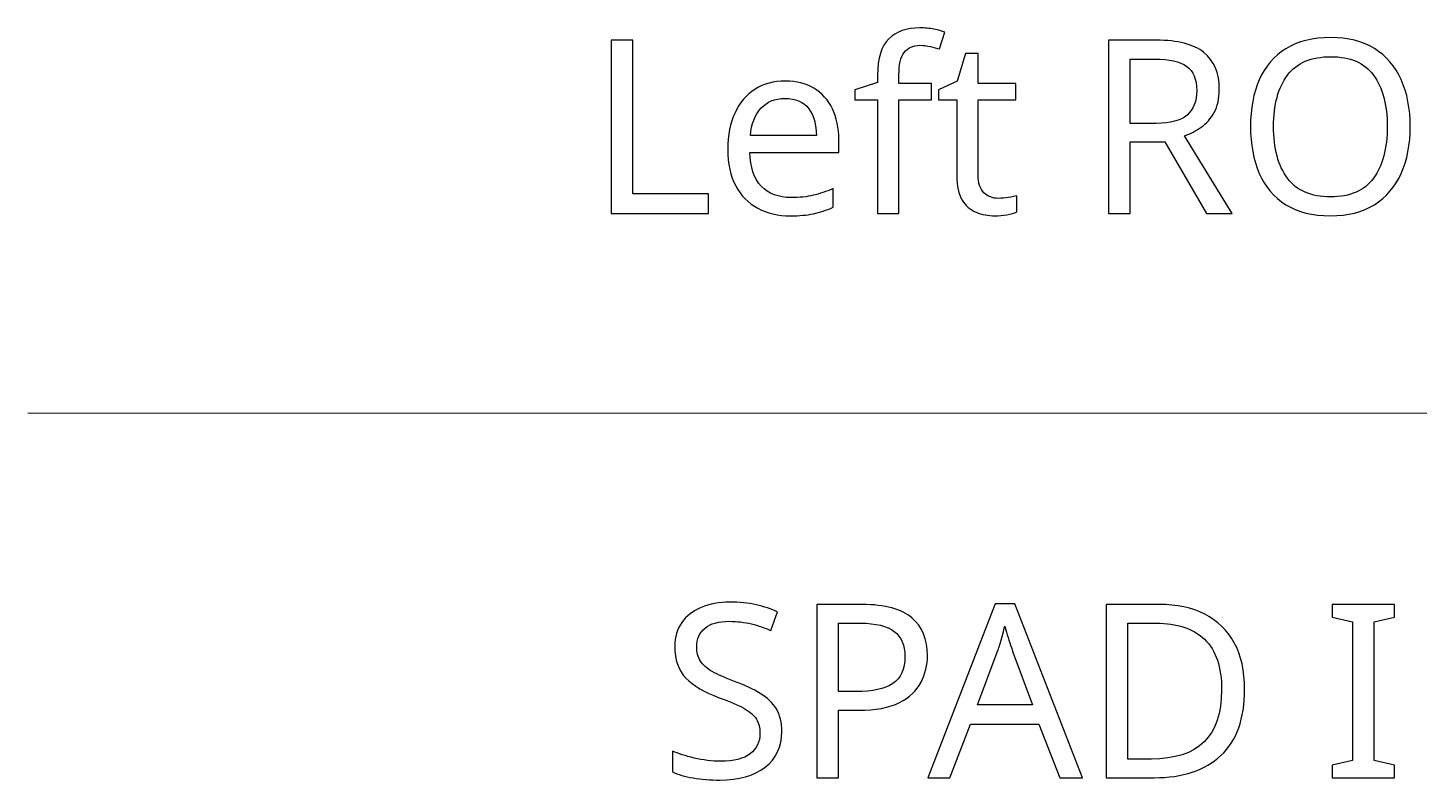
# Model space of a CAD drawing. Header units: inches. Extents: x -6.7 to 20.3, y -5.6 to 12.6.
# Drawn here: x -3.167 to -1.891, y -4.793 to -4.104 of the extents above; entities that cross this region are included whole.
import ezdxf

# ---------------------------------------------------------------- set-up
doc = ezdxf.new("R2010")
doc.units = ezdxf.units.IN
doc.header["$MEASUREMENT"] = 0
doc.layers.add('Layer 1', color=7, linetype='Continuous')

msp = doc.modelspace()

# ---------------------------------------------------------------- linework, layer by layer
at = {"layer": 'Layer 1', "color": 250}
for points, knots in [([(-2.3384, -4.1702), (-2.3384, -4.1702), (-2.3684, -4.1702), (-2.3684, -4.1702), (-2.3684, -4.1702), (-2.3684, -4.2742), (-2.3684, -4.2742), (-2.3684, -4.2742), (-2.388, -4.2742), (-2.388, -4.2742), (-2.388, -4.2742), (-2.388, -4.1702), (-2.388, -4.1702), (-2.388, -4.1702), (-2.4088, -4.1702), (-2.4088, -4.1702), (-2.4088, -4.1702), (-2.4088, -4.1611), (-2.4088, -4.1611), (-2.4088, -4.1611), (-2.388, -4.1544), (-2.388, -4.1544), (-2.388, -4.1544), (-2.388, -4.1475), (-2.388, -4.1475), (-2.388, -4.1321), (-2.3846, -4.121), (-2.3777, -4.1143), (-2.3709, -4.1076), (-2.3614, -4.1042), (-2.3493, -4.1042), (-2.3446, -4.1042), (-2.3402, -4.1046), (-2.3363, -4.1054), (-2.3324, -4.1062), (-2.329, -4.1072), (-2.3262, -4.1082), (-2.3262, -4.1082), (-2.3313, -4.1235), (-2.3313, -4.1235), (-2.3337, -4.1228), (-2.3364, -4.122), (-2.3395, -4.1213), (-2.3426, -4.1206), (-2.3458, -4.1202), (-2.3491, -4.1202), (-2.3556, -4.1202), (-2.3604, -4.1224), (-2.3636, -4.1267), (-2.3668, -4.1311), (-2.3684, -4.138), (-2.3684, -4.1473), (-2.3684, -4.1473), (-2.3684, -4.1551), (-2.3684, -4.1551), (-2.3684, -4.1551), (-2.3384, -4.1551), (-2.3384, -4.1551), (-2.3384, -4.1551), (-2.3384, -4.1702), (-2.3384, -4.1702)], [0, 0, 0, 0, 0.05, 0.05, 0.05, 0.1, 0.1, 0.1, 0.15, 0.15, 0.15, 0.2, 0.2, 0.2, 0.25, 0.25, 0.25, 0.3, 0.3, 0.3, 0.35, 0.35, 0.35, 0.4, 0.4, 0.4, 0.45, 0.45, 0.45, 0.5, 0.5, 0.5, 0.55, 0.55, 0.55, 0.6, 0.6, 0.6, 0.65, 0.65, 0.65, 0.7, 0.7, 0.7, 0.75, 0.75, 0.75, 0.8, 0.8, 0.8, 0.85, 0.85, 0.85, 0.9, 0.9, 0.9, 0.95, 0.95, 0.95, 1, 1, 1, 1]), ([(-2.6324, -4.2742), (-2.6324, -4.2742), (-2.6324, -4.1155), (-2.6324, -4.1155), (-2.6324, -4.1155), (-2.6124, -4.1155), (-2.6124, -4.1155), (-2.6124, -4.1155), (-2.6124, -4.2564), (-2.6124, -4.2564), (-2.6124, -4.2564), (-2.5431, -4.2564), (-2.5431, -4.2564), (-2.5431, -4.2564), (-2.5431, -4.2742), (-2.5431, -4.2742), (-2.5431, -4.2742), (-2.6324, -4.2742), (-2.6324, -4.2742)], [0, 0, 0, 0, 0.166667, 0.166667, 0.166667, 0.333333, 0.333333, 0.333333, 0.5, 0.5, 0.5, 0.666667, 0.666667, 0.666667, 0.833333, 0.833333, 0.833333, 1, 1, 1, 1]), ([(-2.1324, -4.1155), (-2.1127, -4.1155), (-2.0981, -4.1193), (-2.0887, -4.1267), (-2.0793, -4.1342), (-2.0746, -4.1455), (-2.0746, -4.1606), (-2.0746, -4.1691), (-2.0762, -4.1761), (-2.0793, -4.1817), (-2.0824, -4.1874), (-2.0864, -4.1919), (-2.0912, -4.1952), (-2.096, -4.1985), (-2.1011, -4.2012), (-2.1064, -4.2031), (-2.1064, -4.2031), (-2.0629, -4.2742), (-2.0629, -4.2742), (-2.0629, -4.2742), (-2.0862, -4.2742), (-2.0862, -4.2742), (-2.0862, -4.2742), (-2.1246, -4.2086), (-2.1246, -4.2086), (-2.1246, -4.2086), (-2.1562, -4.2086), (-2.1562, -4.2086), (-2.1562, -4.2086), (-2.1562, -4.2742), (-2.1562, -4.2742), (-2.1562, -4.2742), (-2.1762, -4.2742), (-2.1762, -4.2742), (-2.1762, -4.2742), (-2.1762, -4.1155), (-2.1762, -4.1155), (-2.1762, -4.1155), (-2.1324, -4.1155), (-2.1324, -4.1155)], [0, 0, 0, 0, 0.076923, 0.076923, 0.076923, 0.153846, 0.153846, 0.153846, 0.230769, 0.230769, 0.230769, 0.307692, 0.307692, 0.307692, 0.384615, 0.384615, 0.384615, 0.461538, 0.461538, 0.461538, 0.538462, 0.538462, 0.538462, 0.615385, 0.615385, 0.615385, 0.692308, 0.692308, 0.692308, 0.769231, 0.769231, 0.769231, 0.846154, 0.846154, 0.846154, 0.923077, 0.923077, 0.923077, 1, 1, 1, 1]), ([(-1.8995, -4.1946), (-1.8995, -4.2111), (-1.9023, -4.2254), (-1.9079, -4.2376), (-1.9134, -4.2499), (-1.9216, -4.2594), (-1.9324, -4.2662), (-1.9432, -4.273), (-1.9566, -4.2764), (-1.9726, -4.2764), (-1.9891, -4.2764), (-2.0027, -4.273), (-2.0136, -4.2662), (-2.0245, -4.2594), (-2.0326, -4.2498), (-2.038, -4.2375), (-2.0433, -4.2252), (-2.046, -4.2109), (-2.046, -4.1944), (-2.046, -4.1781), (-2.0433, -4.1639), (-2.038, -4.1517), (-2.0326, -4.1396), (-2.0245, -4.1301), (-2.0136, -4.1233), (-2.0027, -4.1165), (-1.989, -4.1131), (-1.9724, -4.1131), (-1.9566, -4.1131), (-1.9432, -4.1164), (-1.9324, -4.1232), (-1.9216, -4.1299), (-1.9134, -4.1394), (-1.9079, -4.1516), (-1.9023, -4.1639), (-1.8995, -4.1782), (-1.8995, -4.1946)], [0, 0, 0, 0, 0.083333, 0.083333, 0.083333, 0.166667, 0.166667, 0.166667, 0.25, 0.25, 0.25, 0.333333, 0.333333, 0.333333, 0.416667, 0.416667, 0.416667, 0.5, 0.5, 0.5, 0.583333, 0.583333, 0.583333, 0.666667, 0.666667, 0.666667, 0.75, 0.75, 0.75, 0.833333, 0.833333, 0.833333, 0.916667, 0.916667, 0.916667, 1, 1, 1, 1]), ([(-2.2771, -4.2604), (-2.2741, -4.2604), (-2.2711, -4.2602), (-2.268, -4.2596), (-2.2648, -4.2591), (-2.2623, -4.2586), (-2.2604, -4.258), (-2.2604, -4.258), (-2.2604, -4.2729), (-2.2604, -4.2729), (-2.2625, -4.2739), (-2.2654, -4.2747), (-2.2693, -4.2754), (-2.2731, -4.2761), (-2.2768, -4.2764), (-2.2804, -4.2764), (-2.2866, -4.2764), (-2.2924, -4.2753), (-2.2976, -4.2732), (-2.3029, -4.271), (-2.3071, -4.2673), (-2.3104, -4.262), (-2.3137, -4.2566), (-2.3153, -4.2492), (-2.3153, -4.2395), (-2.3153, -4.2395), (-2.3153, -4.1702), (-2.3153, -4.1702), (-2.3153, -4.1702), (-2.3322, -4.1702), (-2.3322, -4.1702), (-2.3322, -4.1702), (-2.3322, -4.1609), (-2.3322, -4.1609), (-2.3322, -4.1609), (-2.3151, -4.1531), (-2.3151, -4.1531), (-2.3151, -4.1531), (-2.3073, -4.1277), (-2.3073, -4.1277), (-2.3073, -4.1277), (-2.2957, -4.1277), (-2.2957, -4.1277), (-2.2957, -4.1277), (-2.2957, -4.1551), (-2.2957, -4.1551), (-2.2957, -4.1551), (-2.2613, -4.1551), (-2.2613, -4.1551), (-2.2613, -4.1551), (-2.2613, -4.1702), (-2.2613, -4.1702), (-2.2613, -4.1702), (-2.2957, -4.1702), (-2.2957, -4.1702), (-2.2957, -4.1702), (-2.2957, -4.2391), (-2.2957, -4.2391), (-2.2957, -4.2463), (-2.294, -4.2517), (-2.2905, -4.2552), (-2.287, -4.2587), (-2.2826, -4.2604), (-2.2771, -4.2604)], [0, 0, 0, 0, 0.047619, 0.047619, 0.047619, 0.095238, 0.095238, 0.095238, 0.142857, 0.142857, 0.142857, 0.190476, 0.190476, 0.190476, 0.238095, 0.238095, 0.238095, 0.285714, 0.285714, 0.285714, 0.333333, 0.333333, 0.333333, 0.380952, 0.380952, 0.380952, 0.428571, 0.428571, 0.428571, 0.47619, 0.47619, 0.47619, 0.52381, 0.52381, 0.52381, 0.571429, 0.571429, 0.571429, 0.619048, 0.619048, 0.619048, 0.666667, 0.666667, 0.666667, 0.714286, 0.714286, 0.714286, 0.761905, 0.761905, 0.761905, 0.809524, 0.809524, 0.809524, 0.857143, 0.857143, 0.857143, 0.904762, 0.904762, 0.904762, 0.952381, 0.952381, 0.952381, 1, 1, 1, 1]), ([(-2.1335, -4.1329), (-2.1335, -4.1329), (-2.1562, -4.1329), (-2.1562, -4.1329), (-2.1562, -4.1329), (-2.1562, -4.1917), (-2.1562, -4.1917), (-2.1562, -4.1917), (-2.1324, -4.1917), (-2.1324, -4.1917), (-2.1195, -4.1917), (-2.1101, -4.1892), (-2.1042, -4.1841), (-2.0983, -4.179), (-2.0953, -4.1714), (-2.0953, -4.1615), (-2.0953, -4.1512), (-2.0984, -4.1438), (-2.1046, -4.1394), (-2.1109, -4.135), (-2.1205, -4.1329), (-2.1335, -4.1329)], [0, 0, 0, 0, 0.142857, 0.142857, 0.142857, 0.285714, 0.285714, 0.285714, 0.428571, 0.428571, 0.428571, 0.571429, 0.571429, 0.571429, 0.714286, 0.714286, 0.714286, 0.857143, 0.857143, 0.857143, 1, 1, 1, 1]), ([(-2.0249, -4.1946), (-2.0249, -4.2146), (-2.0206, -4.2304), (-2.0122, -4.2419), (-2.0037, -4.2533), (-1.9906, -4.2591), (-1.9726, -4.2591), (-1.9546, -4.2591), (-1.9414, -4.2533), (-1.9331, -4.2419), (-1.9248, -4.2304), (-1.9206, -4.2146), (-1.9206, -4.1946), (-1.9206, -4.1746), (-1.9248, -4.159), (-1.9331, -4.1476), (-1.9414, -4.1363), (-1.9545, -4.1306), (-1.9724, -4.1306), (-1.9903, -4.1306), (-2.0036, -4.1363), (-2.0121, -4.1476), (-2.0206, -4.159), (-2.0249, -4.1746), (-2.0249, -4.1946)], [0, 0, 0, 0, 0.125, 0.125, 0.125, 0.25, 0.25, 0.25, 0.375, 0.375, 0.375, 0.5, 0.5, 0.5, 0.625, 0.625, 0.625, 0.75, 0.75, 0.75, 0.875, 0.875, 0.875, 1, 1, 1, 1]), ([(-2.4726, -4.1529), (-2.4624, -4.1529), (-2.4536, -4.1551), (-2.4463, -4.1595), (-2.439, -4.164), (-2.4333, -4.1702), (-2.4294, -4.1783), (-2.4255, -4.1864), (-2.4235, -4.1958), (-2.4235, -4.2066), (-2.4235, -4.2066), (-2.4235, -4.2184), (-2.4235, -4.2184), (-2.4235, -4.2184), (-2.5051, -4.2184), (-2.5051, -4.2184), (-2.5048, -4.2319), (-2.5013, -4.2422), (-2.4947, -4.2492), (-2.4881, -4.2562), (-2.4789, -4.2597), (-2.4671, -4.2597), (-2.4595, -4.2597), (-2.4528, -4.259), (-2.447, -4.2576), (-2.4411, -4.2562), (-2.4351, -4.2542), (-2.4288, -4.2515), (-2.4288, -4.2515), (-2.4288, -4.2686), (-2.4288, -4.2686), (-2.4349, -4.2713), (-2.4409, -4.2733), (-2.4468, -4.2745), (-2.4528, -4.2758), (-2.4598, -4.2764), (-2.468, -4.2764), (-2.4792, -4.2764), (-2.4892, -4.2741), (-2.4978, -4.2695), (-2.5065, -4.2649), (-2.5133, -4.2581), (-2.5181, -4.249), (-2.5229, -4.2399), (-2.5253, -4.2287), (-2.5253, -4.2155), (-2.5253, -4.2025), (-2.5231, -4.1913), (-2.5187, -4.182), (-2.5144, -4.1726), (-2.5082, -4.1654), (-2.5003, -4.1604), (-2.4924, -4.1554), (-2.4831, -4.1529), (-2.4726, -4.1529)], [0, 0, 0, 0, 0.055556, 0.055556, 0.055556, 0.111111, 0.111111, 0.111111, 0.166667, 0.166667, 0.166667, 0.222222, 0.222222, 0.222222, 0.277778, 0.277778, 0.277778, 0.333333, 0.333333, 0.333333, 0.388889, 0.388889, 0.388889, 0.444444, 0.444444, 0.444444, 0.5, 0.5, 0.5, 0.555556, 0.555556, 0.555556, 0.611111, 0.611111, 0.611111, 0.666667, 0.666667, 0.666667, 0.722222, 0.722222, 0.722222, 0.777778, 0.777778, 0.777778, 0.833333, 0.833333, 0.833333, 0.888889, 0.888889, 0.888889, 0.944444, 0.944444, 0.944444, 1, 1, 1, 1]), ([(-2.4728, -4.1689), (-2.4822, -4.1689), (-2.4896, -4.1719), (-2.495, -4.1779), (-2.5004, -4.1839), (-2.5036, -4.1922), (-2.5046, -4.2029), (-2.5046, -4.2029), (-2.444, -4.2029), (-2.444, -4.2029), (-2.4441, -4.1928), (-2.4465, -4.1846), (-2.4511, -4.1783), (-2.4557, -4.172), (-2.4629, -4.1689), (-2.4728, -4.1689)], [0, 0, 0, 0, 0.2, 0.2, 0.2, 0.4, 0.4, 0.4, 0.6, 0.6, 0.6, 0.8, 0.8, 0.8, 1, 1, 1, 1]), ([(-2.4758, -4.7488), (-2.4758, -4.7628), (-2.4809, -4.7738), (-2.4911, -4.7816), (-2.5014, -4.7895), (-2.5151, -4.7934), (-2.5325, -4.7934), (-2.5414, -4.7934), (-2.5496, -4.7928), (-2.5571, -4.7914), (-2.5647, -4.7901), (-2.571, -4.7882), (-2.576, -4.7859), (-2.576, -4.7859), (-2.576, -4.7668), (-2.576, -4.7668), (-2.5707, -4.7691), (-2.5641, -4.7713), (-2.5561, -4.7732), (-2.5482, -4.7751), (-2.54, -4.7761), (-2.5316, -4.7761), (-2.5197, -4.7761), (-2.5108, -4.7738), (-2.5048, -4.7692), (-2.4988, -4.7646), (-2.4958, -4.7584), (-2.4958, -4.7505), (-2.4958, -4.7454), (-2.4969, -4.741), (-2.4991, -4.7374), (-2.5014, -4.7339), (-2.5052, -4.7306), (-2.5106, -4.7275), (-2.516, -4.7245), (-2.5235, -4.7213), (-2.5331, -4.7179), (-2.5466, -4.713), (-2.5568, -4.707), (-2.5637, -4.6999), (-2.5706, -4.6928), (-2.574, -4.6831), (-2.574, -4.6708), (-2.574, -4.6623), (-2.5719, -4.6551), (-2.5676, -4.6491), (-2.5633, -4.6431), (-2.5573, -4.6385), (-2.5497, -4.6352), (-2.5421, -4.6319), (-2.5333, -4.6303), (-2.5234, -4.6303), (-2.5146, -4.6303), (-2.5066, -4.6311), (-2.4994, -4.6328), (-2.4921, -4.6344), (-2.4855, -4.6365), (-2.4796, -4.6392), (-2.4796, -4.6392), (-2.4858, -4.6563), (-2.4858, -4.6563), (-2.4913, -4.6539), (-2.4972, -4.6519), (-2.5037, -4.6503), (-2.5101, -4.6487), (-2.5168, -4.6479), (-2.5238, -4.6479), (-2.5337, -4.6479), (-2.5412, -4.65), (-2.5462, -4.6542), (-2.5513, -4.6584), (-2.5538, -4.664), (-2.5538, -4.671), (-2.5538, -4.6763), (-2.5527, -4.6808), (-2.5505, -4.6843), (-2.5482, -4.6879), (-2.5446, -4.6911), (-2.5396, -4.6939), (-2.5345, -4.6967), (-2.5277, -4.6997), (-2.5191, -4.703), (-2.5098, -4.7064), (-2.5019, -4.7101), (-2.4955, -4.714), (-2.489, -4.7179), (-2.4841, -4.7226), (-2.4808, -4.7281), (-2.4775, -4.7336), (-2.4758, -4.7405), (-2.4758, -4.7488)], [0, 0, 0, 0, 0.033333, 0.033333, 0.033333, 0.066667, 0.066667, 0.066667, 0.1, 0.1, 0.1, 0.133333, 0.133333, 0.133333, 0.166667, 0.166667, 0.166667, 0.2, 0.2, 0.2, 0.233333, 0.233333, 0.233333, 0.266667, 0.266667, 0.266667, 0.3, 0.3, 0.3, 0.333333, 0.333333, 0.333333, 0.366667, 0.366667, 0.366667, 0.4, 0.4, 0.4, 0.433333, 0.433333, 0.433333, 0.466667, 0.466667, 0.466667, 0.5, 0.5, 0.5, 0.533333, 0.533333, 0.533333, 0.566667, 0.566667, 0.566667, 0.6, 0.6, 0.6, 0.633333, 0.633333, 0.633333, 0.666667, 0.666667, 0.666667, 0.7, 0.7, 0.7, 0.733333, 0.733333, 0.733333, 0.766667, 0.766667, 0.766667, 0.8, 0.8, 0.8, 0.833333, 0.833333, 0.833333, 0.866667, 0.866667, 0.866667, 0.9, 0.9, 0.9, 0.933333, 0.933333, 0.933333, 0.966667, 0.966667, 0.966667, 1, 1, 1, 1]), ([(-2.4018, -4.6325), (-2.3811, -4.6325), (-2.3659, -4.6366), (-2.3565, -4.6448), (-2.347, -4.6529), (-2.3422, -4.6644), (-2.3422, -4.6792), (-2.3422, -4.6879), (-2.3442, -4.6961), (-2.3481, -4.7038), (-2.3521, -4.7114), (-2.3586, -4.7176), (-2.3679, -4.7223), (-2.3772, -4.7271), (-2.3897, -4.7294), (-2.4056, -4.7294), (-2.4056, -4.7294), (-2.4238, -4.7294), (-2.4238, -4.7294), (-2.4238, -4.7294), (-2.4238, -4.7912), (-2.4238, -4.7912), (-2.4238, -4.7912), (-2.4438, -4.7912), (-2.4438, -4.7912), (-2.4438, -4.7912), (-2.4438, -4.6325), (-2.4438, -4.6325), (-2.4438, -4.6325), (-2.4018, -4.6325), (-2.4018, -4.6325)], [0, 0, 0, 0, 0.1, 0.1, 0.1, 0.2, 0.2, 0.2, 0.3, 0.3, 0.3, 0.4, 0.4, 0.4, 0.5, 0.5, 0.5, 0.6, 0.6, 0.6, 0.7, 0.7, 0.7, 0.8, 0.8, 0.8, 0.9, 0.9, 0.9, 1, 1, 1, 1]), ([(-2.2209, -4.7912), (-2.2209, -4.7912), (-2.24, -4.7421), (-2.24, -4.7421), (-2.24, -4.7421), (-2.3029, -4.7421), (-2.3029, -4.7421), (-2.3029, -4.7421), (-2.3218, -4.7912), (-2.3218, -4.7912), (-2.3218, -4.7912), (-2.342, -4.7912), (-2.342, -4.7912), (-2.342, -4.7912), (-2.28, -4.6319), (-2.28, -4.6319), (-2.28, -4.6319), (-2.262, -4.6319), (-2.262, -4.6319), (-2.262, -4.6319), (-2.2002, -4.7912), (-2.2002, -4.7912), (-2.2002, -4.7912), (-2.2209, -4.7912), (-2.2209, -4.7912)], [0, 0, 0, 0, 0.125, 0.125, 0.125, 0.25, 0.25, 0.25, 0.375, 0.375, 0.375, 0.5, 0.5, 0.5, 0.625, 0.625, 0.625, 0.75, 0.75, 0.75, 0.875, 0.875, 0.875, 1, 1, 1, 1]), ([(-2.0514, -4.7103), (-2.0514, -4.7371), (-2.0586, -4.7573), (-2.0732, -4.7709), (-2.0878, -4.7844), (-2.1082, -4.7912), (-2.1342, -4.7912), (-2.1342, -4.7912), (-2.1785, -4.7912), (-2.1785, -4.7912), (-2.1785, -4.7912), (-2.1785, -4.6325), (-2.1785, -4.6325), (-2.1785, -4.6325), (-2.1296, -4.6325), (-2.1296, -4.6325), (-2.1136, -4.6325), (-2.0997, -4.6355), (-2.088, -4.6414), (-2.0763, -4.6474), (-2.0673, -4.6561), (-2.0609, -4.6675), (-2.0545, -4.679), (-2.0514, -4.6933), (-2.0514, -4.7103)], [0, 0, 0, 0, 0.125, 0.125, 0.125, 0.25, 0.25, 0.25, 0.375, 0.375, 0.375, 0.5, 0.5, 0.5, 0.625, 0.625, 0.625, 0.75, 0.75, 0.75, 0.875, 0.875, 0.875, 1, 1, 1, 1]), ([(-1.9138, -4.7912), (-1.9138, -4.7912), (-1.9711, -4.7912), (-1.9711, -4.7912), (-1.9711, -4.7912), (-1.9711, -4.7796), (-1.9711, -4.7796), (-1.9711, -4.7796), (-1.9525, -4.7754), (-1.9525, -4.7754), (-1.9525, -4.7754), (-1.9525, -4.6485), (-1.9525, -4.6485), (-1.9525, -4.6485), (-1.9711, -4.6441), (-1.9711, -4.6441), (-1.9711, -4.6441), (-1.9711, -4.6325), (-1.9711, -4.6325), (-1.9711, -4.6325), (-1.9138, -4.6325), (-1.9138, -4.6325), (-1.9138, -4.6325), (-1.9138, -4.6441), (-1.9138, -4.6441), (-1.9138, -4.6441), (-1.9325, -4.6485), (-1.9325, -4.6485), (-1.9325, -4.6485), (-1.9325, -4.7754), (-1.9325, -4.7754), (-1.9325, -4.7754), (-1.9138, -4.7796), (-1.9138, -4.7796), (-1.9138, -4.7796), (-1.9138, -4.7912), (-1.9138, -4.7912)], [0, 0, 0, 0, 0.083333, 0.083333, 0.083333, 0.166667, 0.166667, 0.166667, 0.25, 0.25, 0.25, 0.333333, 0.333333, 0.333333, 0.416667, 0.416667, 0.416667, 0.5, 0.5, 0.5, 0.583333, 0.583333, 0.583333, 0.666667, 0.666667, 0.666667, 0.75, 0.75, 0.75, 0.833333, 0.833333, 0.833333, 0.916667, 0.916667, 0.916667, 1, 1, 1, 1]), ([(-2.4036, -4.6496), (-2.4036, -4.6496), (-2.4238, -4.6496), (-2.4238, -4.6496), (-2.4238, -4.6496), (-2.4238, -4.7123), (-2.4238, -4.7123), (-2.4238, -4.7123), (-2.4078, -4.7123), (-2.4078, -4.7123), (-2.3927, -4.7123), (-2.3814, -4.7099), (-2.374, -4.705), (-2.3666, -4.7001), (-2.3629, -4.6918), (-2.3629, -4.6801), (-2.3629, -4.6699), (-2.3662, -4.6622), (-2.3727, -4.6572), (-2.3792, -4.6522), (-2.3895, -4.6496), (-2.4036, -4.6496)], [0, 0, 0, 0, 0.142857, 0.142857, 0.142857, 0.285714, 0.285714, 0.285714, 0.428571, 0.428571, 0.428571, 0.571429, 0.571429, 0.571429, 0.714286, 0.714286, 0.714286, 0.857143, 0.857143, 0.857143, 1, 1, 1, 1]), ([(-2.2638, -4.6763), (-2.2642, -4.6751), (-2.265, -4.673), (-2.266, -4.6699), (-2.2671, -4.6668), (-2.2681, -4.6635), (-2.269, -4.6602), (-2.27, -4.6569), (-2.2708, -4.6543), (-2.2714, -4.6525), (-2.2724, -4.6571), (-2.2736, -4.6616), (-2.2749, -4.666), (-2.2762, -4.6704), (-2.2774, -4.6738), (-2.2782, -4.6763), (-2.2782, -4.6763), (-2.2962, -4.7243), (-2.2962, -4.7243), (-2.2962, -4.7243), (-2.246, -4.7243), (-2.246, -4.7243), (-2.246, -4.7243), (-2.2638, -4.6763), (-2.2638, -4.6763)], [0, 0, 0, 0, 0.125, 0.125, 0.125, 0.25, 0.25, 0.25, 0.375, 0.375, 0.375, 0.5, 0.5, 0.5, 0.625, 0.625, 0.625, 0.75, 0.75, 0.75, 0.875, 0.875, 0.875, 1, 1, 1, 1]), ([(-2.0725, -4.711), (-2.0725, -4.6898), (-2.0777, -4.6743), (-2.0881, -4.6644), (-2.0986, -4.6546), (-2.1134, -4.6496), (-2.1325, -4.6496), (-2.1325, -4.6496), (-2.1585, -4.6496), (-2.1585, -4.6496), (-2.1585, -4.6496), (-2.1585, -4.7741), (-2.1585, -4.7741), (-2.1585, -4.7741), (-2.1369, -4.7741), (-2.1369, -4.7741), (-2.0939, -4.7741), (-2.0725, -4.7531), (-2.0725, -4.711)], [0, 0, 0, 0, 0.166667, 0.166667, 0.166667, 0.333333, 0.333333, 0.333333, 0.5, 0.5, 0.5, 0.666667, 0.666667, 0.666667, 0.833333, 0.833333, 0.833333, 1, 1, 1, 1])]:
    msp.add_open_spline(points, degree=3, knots=knots, dxfattribs=at)
at = {"layer": 'Layer 1', "color": 250, "lineweight": 18}
msp.add_open_spline([(-3.1672, -4.4572), (-3.1672, -4.4572), (-3.1642, -4.4572), (-3.1642, -4.4572), (-3.1642, -4.4572), (-1.124, -4.4572), (-1.124, -4.4572), (-1.124, -4.4572), (0.9163, -4.4572), (0.9163, -4.4572), (0.9163, -4.4572), (0.9193, -4.4572), (0.9193, -4.4572)], degree=3, knots=[0, 0, 0, 0, 0.25, 0.25, 0.25, 0.5, 0.5, 0.5, 0.75, 0.75, 0.75, 1, 1, 1, 1], dxfattribs=at)

doc.saveas('drawing.dxf')
